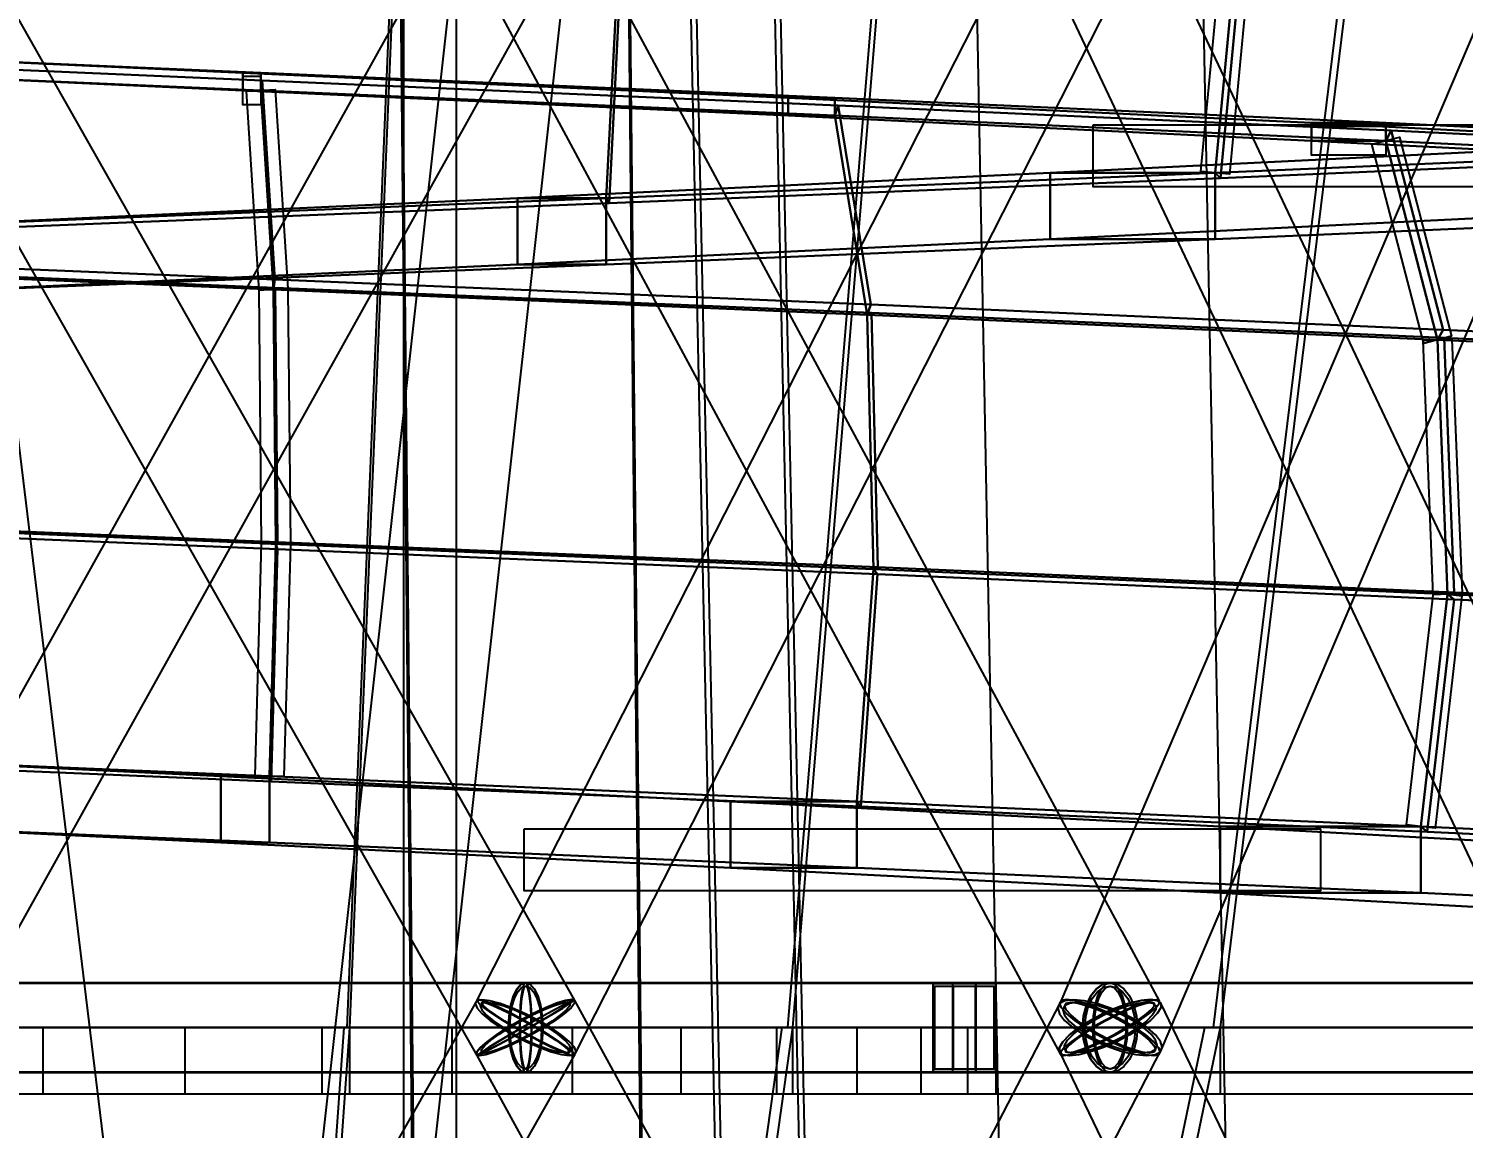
# Model space of a CAD drawing. Header units: millimetres. Extents: x -123812 to 252100, y -3000 to 639000.
# Drawn here: x 587 to 7068, y 444545 to 449515 of the extents above; entities that cross this region are included whole.
import ezdxf

# ---------------------------------------------------------------- set-up
doc = ezdxf.new("R2010")
doc.units = ezdxf.units.MM
for name, color, linetype, lineweight in [('D-STR-CORE', 7, 'Continuous', 25), ('D-STR-DECK', 7, 'Continuous', 25), ('D-STR-DIM', 7, 'Continuous', 13), ('D-STR-STRC', 7, 'Continuous', 25)]:
    doc.layers.add(name, color=color, linetype=linetype, lineweight=lineweight)
doc.styles.add('OpenSansCondensed-Light', font='OpenSansCondensed-Light.ttf')
doc.styles.add('TOWER_UNICODE', font='Arial Unicode.ttf')
doc.dimstyles.new('EZDXF', dxfattribs={"dimtxt": 0.25, "dimasz": 0.175, "dimexe": 0.375, "dimexo": 0.125, "dimgap": 0.1, "dimtad": 1, "dimlfac": 100, "dimzin": 12, "dimdsep": 46, "dimtxsty": 'OpenSansCondensed-Light', "dimblk": 'ARCHTICK', "dimcen": 2.5, "dimazin": 3, "dimtfac": 0.5, "dimtmove": 2, "dimatfit": 3})

# ---------------------------------------------------------------- blocks, each defined once
blk = doc.blocks.new('_ARCHTICK')
at = {"color": 0, "linetype": 'BYBLOCK', "const_width": 0.15}
blk.add_lwpolyline([(-0.5, -0.5), (0.5, 0.5)], dxfattribs=at)

msp = doc.modelspace()

# ---------------------------------------------------------------- linework, layer by layer
at = {"layer": 'D-STR-CORE'}
msp.add_lwpolyline([(2280, 375000), (2520, 375000), (2520, 452500), (2280, 452500)], close=True, dxfattribs=at)
msp.add_lwpolyline([(2280, 375000), (2520, 375000), (2520, 452500), (2280, 452500)], close=True, dxfattribs=at)
at = {"layer": 'D-STR-DECK'}
for points in [[(0, 445000), (0, 455000), (2453.9, 455000), (2036.2, 445000)], [(0, 445000), (0, 455000), (2453.9, 455000), (2036.2, 445000)], [(2025.8, 445000), (2443.5, 455000), (4865.8, 455000), (4037.6, 445000)], [(2025.8, 445000), (2443.5, 455000), (4865.8, 455000), (4037.6, 445000)], [(4016.9, 445000), (4845.1, 455000), (7194.4, 455000), (5969.9, 445000)], [(4016.9, 445000), (4845.1, 455000), (7194.4, 455000), (5969.9, 445000)], [(5939.2, 445000), (7163.8, 455000), (9400, 455000), (7800, 445000)], [(5939.2, 445000), (7163.8, 455000), (9400, 455000), (7800, 445000)], [(5947.6, 448863.6), (6047.1, 449913.6), (8722.4, 450027.3), (8579.2, 448977.3)], [(6070.9, 449890.3), (5971.4, 448840.3), (8613.4, 448954), (8756.6, 450004)], [(3196.4, 448750), (3250, 449800), (6047.1, 449913.6), (5947.6, 448863.6)], [(3262.8, 449776.7), (3209.2, 448726.7), (5971.4, 448840.3), (6070.9, 449890.3)], [(5882.9, 448869.8), (5982.4, 449919.8), (6111.8, 449907.5), (6012.3, 448857.5)], [(5947.6, 448863.6), (6047.1, 449913.6), (6070.9, 449890.3), (5971.4, 448840.3)], [(5947.6, 448863.6), (6047.1, 449913.6), (6070.9, 449890.3), (5971.4, 448840.3)], [(386, 448636.4), (392.4, 449686.4), (3250, 449800), (3196.4, 448750)], [(394, 449663), (387.5, 448613), (3209.2, 448726.7), (3262.8, 449776.7)], [(3196.4, 448750), (3250, 449800), (3262.8, 449776.7), (3209.2, 448726.7)], [(3196.4, 448750), (3250, 449800), (3262.8, 449776.7), (3209.2, 448726.7)], [(1555.1, 449316.4), (1636.6, 449316.4), (-1001.6, 449430), (-951.9, 449430)], [(1636.6, 449316.4), (1636.6, 449236.4), (-1001.6, 449350), (-1001.6, 449430)], [(1555.1, 449236.4), (1555.1, 449316.4), (-951.9, 449430), (-951.9, 449350)], [(1642.6, 449281.7), (1699.5, 448381.7), (-1040, 448495.4), (-1005.3, 449395.4)], [(1636.6, 449236.4), (1642.6, 449281.7), (-1005.3, 449395.4), (-1001.6, 449350)], [(1693.5, 448336.4), (1636.6, 449236.4), (-1001.6, 449350), (-1036.3, 448450)], [(1636.6, 449236.4), (1555.1, 449236.4), (-951.9, 449350), (-1001.6, 449350)], [(1636.6, 449236.4), (1555.1, 449236.4), (1555.1, 449316.4), (1636.6, 449316.4)], [(4017.5, 449122.7), (4017.5, 449202.7), (1555.1, 449316.4), (1555.1, 449236.4)], [(4017.5, 449202.7), (4228.4, 449202.7), (1636.6, 449316.4), (1555.1, 449316.4)], [(1636.6, 449236.4), (1555.1, 449236.4), (1555.1, 449316.4), (1636.6, 449316.4)], [(1636.6, 449171.4), (1555.1, 449171.4), (1555.1, 449301.4), (1636.6, 449301.4)], [(4228.4, 449202.7), (4228.4, 449122.7), (1636.6, 449236.4), (1636.6, 449316.4)], [(4228.4, 449122.7), (4017.5, 449122.7), (1555.1, 449236.4), (1636.6, 449236.4)], [(1628.6, 448332.3), (1571.7, 449232.3), (1701.5, 449240.5), (1758.3, 448340.5)], [(1693.5, 448336.4), (1636.6, 449236.4), (1642.6, 449281.7), (1699.5, 448381.7)], [(4228.4, 449122.7), (4244, 449168.1), (1642.6, 449281.7), (1636.6, 449236.4)], [(1693.5, 448336.4), (1636.6, 449236.4), (1642.6, 449281.7), (1699.5, 448381.7)], [(4375.6, 448222.7), (4228.4, 449122.7), (1636.6, 449236.4), (1693.5, 448336.4)], [(4244, 449168.1), (4391.2, 448268.1), (1699.5, 448381.7), (1642.6, 449281.7)], [(4228.4, 449122.7), (4017.5, 449122.7), (4017.5, 449202.7), (4228.4, 449202.7)], [(6381.8, 449009.1), (6381.8, 449089.1), (4017.5, 449202.7), (4017.5, 449122.7)], [(6381.8, 449089.1), (6717.4, 449089.1), (4228.4, 449202.7), (4017.5, 449202.7)], [(4228.4, 449122.7), (4017.5, 449122.7), (4017.5, 449202.7), (4228.4, 449202.7)], [(6717.4, 449089.1), (6717.4, 449009.1), (4228.4, 449122.7), (4228.4, 449202.7)], [(4375.6, 448222.7), (4228.4, 449122.7), (4244, 449168.1), (4391.2, 448268.1)], [(6717.4, 449009.1), (6742.3, 449054.5), (4244, 449168.1), (4228.4, 449122.7)], [(4375.6, 448222.7), (4228.4, 449122.7), (4244, 449168.1), (4391.2, 448268.1)], [(6742.3, 449054.5), (6976.7, 448154.5), (4391.2, 448268.1), (4244, 449168.1)], [(6717.4, 449009.1), (6381.8, 449009.1), (4017.5, 449122.7), (4228.4, 449122.7)], [(6951.8, 448109.1), (6717.4, 449009.1), (4228.4, 449122.7), (4375.6, 448222.7)], [(5395.6, 449080.9), (10343.8, 449080.9), (10343.8, 448800.9), (5395.6, 448800.9)], [(6717.4, 449009.1), (6381.8, 449009.1), (6381.8, 449089.1), (6717.4, 449089.1)], [(8596.8, 448895.5), (8596.8, 448975.5), (6381.8, 449089.1), (6381.8, 449009.1)], [(8596.8, 448975.5), (9049.9, 448975.5), (6717.4, 449089.1), (6381.8, 449089.1)], [(6717.4, 449009.1), (6381.8, 449009.1), (6381.8, 449089.1), (6717.4, 449089.1)], [(6717.4, 448944.1), (6381.8, 448944.1), (6381.8, 449074.1), (6717.4, 449074.1)], [(9049.9, 448975.5), (9049.9, 448895.5), (6717.4, 449009.1), (6717.4, 449089.1)], [(6951.8, 448109.1), (6717.4, 449009.1), (6742.3, 449054.5), (6976.7, 448154.5)], [(9049.9, 448895.5), (9083.5, 448940.8), (6742.3, 449054.5), (6717.4, 449009.1)], [(6951.8, 448109.1), (6717.4, 449009.1), (6742.3, 449054.5), (6976.7, 448154.5)], [(9083.5, 448940.8), (9399.9, 448040.8), (6976.7, 448154.5), (6742.3, 449054.5)], [(5947.6, 448863.6), (5201.7, 448863.6), (7505.3, 448977.3), (8579.2, 448977.3)], [(5201.7, 448863.6), (5201.7, 448563.6), (7505.3, 448677.3), (7505.3, 448977.3)], [(5947.6, 448563.6), (5947.6, 448863.6), (8579.2, 448977.3), (8579.2, 448677.3)], [(5971.4, 448840.3), (5947.6, 448863.6), (8579.2, 448977.3), (8613.4, 448954)], [(9049.9, 448895.5), (8596.8, 448895.5), (6381.8, 449009.1), (6717.4, 449009.1)], [(6888.9, 448092.7), (6654.5, 448992.7), (6780.3, 449025.5), (7014.7, 448125.5)], [(9366.3, 447995.5), (9049.9, 448895.5), (6717.4, 449009.1), (6951.8, 448109.1)], [(3196.4, 448750), (2794.8, 448750), (5201.7, 448863.6), (5947.6, 448863.6)], [(2794.8, 448750), (2794.8, 448450), (5201.7, 448563.6), (5201.7, 448863.6)], [(3196.4, 448450), (3196.4, 448750), (5947.6, 448863.6), (5947.6, 448563.6)], [(3209.2, 448726.7), (3196.4, 448750), (5947.6, 448863.6), (5971.4, 448840.3)], [(5201.7, 448563.6), (5947.6, 448563.6), (5947.6, 448863.6), (5201.7, 448863.6)], [(5201.7, 448563.6), (5947.6, 448563.6), (5947.6, 448863.6), (5201.7, 448863.6)], [(386, 448636.4), (337.4, 448636.4), (2794.8, 448750), (3196.4, 448750)], [(337.4, 448636.4), (337.4, 448336.4), (2794.8, 448450), (2794.8, 448750)], [(386, 448336.4), (386, 448636.4), (3196.4, 448750), (3196.4, 448450)], [(387.5, 448613), (386, 448636.4), (3196.4, 448750), (3209.2, 448726.7)], [(2794.8, 448450), (3196.4, 448450), (3196.4, 448750), (2794.8, 448750)], [(2794.8, 448450), (3196.4, 448450), (3196.4, 448750), (2794.8, 448750)], [(5201.7, 448563.6), (5947.6, 448563.6), (8579.2, 448677.3), (7505.3, 448677.3)], [(2794.8, 448450), (3196.4, 448450), (5947.6, 448563.6), (5201.7, 448563.6)], [(1700.8, 448344.7), (1711.8, 447194.7), (-1047.5, 447308.3), (-1040.8, 448458.3)], [(1704.5, 447186.4), (1693.5, 448336.4), (-1036.3, 448450), (-1043.1, 447300)], [(1693.5, 448336.4), (1700.8, 448344.7), (-1040.8, 448458.3), (-1036.3, 448450)], [(1699.5, 448381.7), (1693.5, 448336.4), (-1036.3, 448450), (-1040, 448495.4)], [(337.4, 448336.4), (386, 448336.4), (3196.4, 448450), (2794.8, 448450)], [(1639.5, 447185.7), (1628.5, 448335.7), (1758.5, 448337), (1769.5, 447187)], [(4391.2, 448268.1), (4375.6, 448222.7), (1693.5, 448336.4), (1699.5, 448381.7)], [(1704.5, 447186.4), (1693.5, 448336.4), (1700.8, 448344.7), (1711.8, 447194.7)], [(4375.6, 448222.7), (4394.5, 448231), (1700.8, 448344.7), (1693.5, 448336.4)], [(1704.5, 447186.4), (1693.5, 448336.4), (1700.8, 448344.7), (1711.8, 447194.7)], [(4404.1, 447072.7), (4375.6, 448222.7), (1693.5, 448336.4), (1704.5, 447186.4)], [(4394.5, 448231), (4423, 447081), (1711.8, 447194.7), (1700.8, 448344.7)], [(6976.7, 448154.5), (6951.8, 448109.1), (4375.6, 448222.7), (4391.2, 448268.1)], [(4404.1, 447072.7), (4375.6, 448222.7), (4394.5, 448231), (4423, 447081)], [(6951.8, 448109.1), (6981.9, 448117.4), (4394.5, 448231), (4375.6, 448222.7)], [(4404.1, 447072.7), (4375.6, 448222.7), (4394.5, 448231), (4423, 447081)], [(6997.2, 446959.1), (6951.8, 448109.1), (4375.6, 448222.7), (4404.1, 447072.7)], [(6981.9, 448117.4), (7027.2, 446967.4), (4423, 447081), (4394.5, 448231)], [(9399.9, 448040.8), (9366.3, 447995.5), (6951.8, 448109.1), (6976.7, 448154.5)], [(6932.2, 446956.5), (6886.9, 448106.5), (7016.8, 448111.7), (7062.1, 446961.7)], [(6997.2, 446959.1), (6951.8, 448109.1), (6981.9, 448117.4), (7027.2, 446967.4)], [(9366.3, 447995.5), (9406.9, 448003.8), (6981.9, 448117.4), (6951.8, 448109.1)], [(6997.2, 446959.1), (6951.8, 448109.1), (6981.9, 448117.4), (7027.2, 446967.4)], [(9427.5, 446845.5), (9366.3, 447995.5), (6951.8, 448109.1), (6997.2, 446959.1)], [(9406.9, 448003.8), (9468.1, 446853.8), (7027.2, 446967.4), (6981.9, 448117.4)], [(1711.8, 447194.7), (1704.5, 447186.4), (-1043.1, 447300), (-1047.5, 447308.3)], [(1704.5, 447186.4), (1711.5, 447163), (-1047.3, 447276.7), (-1043.1, 447300)], [(1675.1, 446136.4), (1704.5, 447186.4), (-1043.1, 447300), (-1025.1, 446250)], [(1711.5, 447163), (1682.1, 446113), (-1029.4, 446226.7), (-1047.3, 447276.7)], [(1610.1, 446138.2), (1639.5, 447188.2), (1769.4, 447184.5), (1740.1, 446134.5)], [(1675.1, 446136.4), (1704.5, 447186.4), (1711.5, 447163), (1682.1, 446113)], [(4328.1, 446022.7), (4404.1, 447072.7), (1704.5, 447186.4), (1675.1, 446136.4)], [(1675.1, 446136.4), (1704.5, 447186.4), (1711.5, 447163), (1682.1, 446113)], [(4422.3, 447049.4), (4346.3, 445999.4), (1682.1, 446113), (1711.5, 447163)], [(4423, 447081), (4404.1, 447072.7), (1704.5, 447186.4), (1711.8, 447194.7)], [(4404.1, 447072.7), (4422.3, 447049.4), (1711.5, 447163), (1704.5, 447186.4)], [(4328.1, 446022.7), (4404.1, 447072.7), (4422.3, 447049.4), (4346.3, 445999.4)], [(6876.2, 445909.1), (6997.2, 446959.1), (4404.1, 447072.7), (4328.1, 446022.7)], [(4328.1, 446022.7), (4404.1, 447072.7), (4422.3, 447049.4), (4346.3, 445999.4)], [(7026.1, 446935.8), (6905.1, 445885.8), (4346.3, 445999.4), (4422.3, 447049.4)], [(7027.2, 446967.4), (6997.2, 446959.1), (4404.1, 447072.7), (4423, 447081)], [(6997.2, 446959.1), (7026.1, 446935.8), (4422.3, 447049.4), (4404.1, 447072.7)], [(6811.6, 445916.5), (6932.6, 446966.5), (7061.7, 446951.7), (6940.8, 445901.7)], [(9468.1, 446853.8), (9427.5, 446845.5), (6997.2, 446959.1), (7027.2, 446967.4)], [(6876.2, 445909.1), (6997.2, 446959.1), (7026.1, 446935.8), (6905.1, 445885.8)], [(9264.2, 445795.5), (9427.5, 446845.5), (6997.2, 446959.1), (6876.2, 445909.1)], [(6876.2, 445909.1), (6997.2, 446959.1), (7026.1, 446935.8), (6905.1, 445885.8)], [(9466.6, 446822.1), (9303.3, 445772.1), (6905.1, 445885.8), (7026.1, 446935.8)], [(9427.5, 446845.5), (9466.6, 446822.1), (7026.1, 446935.8), (6997.2, 446959.1)], [(1682.1, 446113), (1675.1, 446136.4), (-1025.1, 446250), (-1029.4, 446226.7)], [(1675.1, 445836.4), (1675.1, 446136.4), (-1025.1, 446250), (-1025.1, 445950)], [(1675.1, 446136.4), (1455, 446136.4), (-890.7, 446250), (-1025.1, 446250)], [(1455, 446136.4), (1455, 445836.4), (-890.7, 445950), (-890.7, 446250)], [(1455, 445836.4), (1675.1, 445836.4), (1675.1, 446136.4), (1455, 446136.4)], [(4328.1, 446022.7), (3758.2, 446022.7), (1455, 446136.4), (1675.1, 446136.4)], [(3758.2, 446022.7), (3758.2, 445722.7), (1455, 445836.4), (1455, 446136.4)], [(1455, 445836.4), (1675.1, 445836.4), (1675.1, 446136.4), (1455, 446136.4)], [(4328.1, 445722.7), (4328.1, 446022.7), (1675.1, 446136.4), (1675.1, 445836.4)], [(4346.3, 445999.4), (4328.1, 446022.7), (1675.1, 446136.4), (1682.1, 446113)], [(3758.2, 445722.7), (4328.1, 445722.7), (4328.1, 446022.7), (3758.2, 446022.7)], [(6876.2, 445909.1), (5969, 445909.1), (3758.2, 446022.7), (4328.1, 446022.7)], [(5969, 445909.1), (5969, 445609.1), (3758.2, 445722.7), (3758.2, 446022.7)], [(3758.2, 445722.7), (4328.1, 445722.7), (4328.1, 446022.7), (3758.2, 446022.7)], [(6876.2, 445609.1), (6876.2, 445909.1), (4328.1, 446022.7), (4328.1, 445722.7)], [(6905.1, 445885.8), (6876.2, 445909.1), (4328.1, 446022.7), (4346.3, 445999.4)], [(1455, 445836.4), (1675.1, 445836.4), (-1025.1, 445950), (-890.7, 445950)], [(2825, 445899.1), (6422.6, 445899.1), (6422.6, 445619.1), (2825, 445619.1)], [(5969, 445609.1), (6876.2, 445609.1), (6876.2, 445909.1), (5969, 445909.1)], [(9264.2, 445795.5), (8039.5, 445795.5), (5969, 445909.1), (6876.2, 445909.1)], [(8039.5, 445795.5), (8039.5, 445495.5), (5969, 445609.1), (5969, 445909.1)], [(5969, 445609.1), (6876.2, 445609.1), (6876.2, 445909.1), (5969, 445909.1)], [(9264.2, 445495.5), (9264.2, 445795.5), (6876.2, 445909.1), (6876.2, 445609.1)], [(9303.3, 445772.1), (9264.2, 445795.5), (6876.2, 445909.1), (6905.1, 445885.8)], [(3758.2, 445722.7), (4328.1, 445722.7), (1675.1, 445836.4), (1455, 445836.4)], [(5969, 445609.1), (6876.2, 445609.1), (4328.1, 445722.7), (3758.2, 445722.7)], [(8039.5, 445495.5), (9264.2, 445495.5), (6876.2, 445609.1), (5969, 445609.1)], [(0, 438000), (0, 445000), (2036.2, 445000), (1540.2, 438000)], [(0, 438000), (0, 445000), (2036.2, 445000), (1540.2, 438000)], [(0, 444700), (0, 445000), (2036.2, 445000), (2036.2, 444700)], [(0, 444700), (0, 445000), (2036.2, 445000), (2036.2, 444700)], [(652.6, 444700), (652.6, 445000), (4037.6, 445000), (4037.6, 444700)], [(652.6, 444700), (652.6, 445000), (4037.6, 445000), (4037.6, 444700)], [(1294.1, 444700), (1294.1, 445000), (5969.9, 445000), (5969.9, 444700)], [(1294.1, 444700), (1294.1, 445000), (5969.9, 445000), (5969.9, 444700)], [(1516.7, 438000), (2012.7, 445000), (4037.6, 445000), (3054.1, 438000)], [(1516.7, 438000), (2012.7, 445000), (4037.6, 445000), (3054.1, 438000)], [(1913.4, 444700), (1913.4, 445000), (7800, 445000), (7800, 444700)], [(1913.4, 444700), (1913.4, 445000), (7800, 445000), (7800, 444700)], [(2500, 444700), (2500, 445000), (9496.7, 445000), (9496.7, 444700)], [(2500, 444700), (2500, 445000), (9496.7, 445000), (9496.7, 444700)], [(3007.5, 438000), (3991, 445000), (5969.9, 445000), (4515.7, 438000)], [(3007.5, 438000), (3991, 445000), (5969.9, 445000), (4515.7, 438000)], [(3043.8, 444700), (3043.8, 445000), (11030.9, 445000), (11030.9, 444700)], [(3043.8, 444700), (3043.8, 445000), (11030.9, 445000), (11030.9, 444700)], [(3535.5, 444700), (3535.5, 445000), (12376.3, 445000), (12376.3, 444700)], [(3535.5, 444700), (3535.5, 445000), (12376.3, 445000), (12376.3, 444700)], [(3966.8, 444700), (3966.8, 445000), (13510, 445000), (13510, 444700)], [(3966.8, 444700), (3966.8, 445000), (13510, 445000), (13510, 444700)], [(4330.1, 444700), (4330.1, 445000), (14412.5, 445000), (14412.5, 444700)], [(4330.1, 444700), (4330.1, 445000), (14412.5, 445000), (14412.5, 444700)], [(4446.8, 438000), (5901, 445000), (7800, 445000), (5900, 438000)], [(4446.8, 438000), (5901, 445000), (7800, 445000), (5900, 438000)], [(4619.4, 444700), (4619.4, 445000), (15068.4, 445000), (15068.4, 444700)], [(4619.4, 444700), (4619.4, 445000), (15068.4, 445000), (15068.4, 444700)], [(4829.6, 444700), (4829.6, 445000), (15466.5, 445000), (15466.5, 444700)], [(4829.6, 444700), (4829.6, 445000), (15466.5, 445000), (15466.5, 444700)], [(4957.2, 444700), (4957.2, 445000), (15600, 445000), (15600, 444700)], [(4957.2, 444700), (4957.2, 445000), (15600, 445000), (15600, 444700)]]:
    msp.add_lwpolyline(points, close=True, dxfattribs=at)
at = {"layer": 'D-STR-STRC'}
for points in [[(222.1, 444878.9), (3004.5, 449878.9), (2994.9, 449891.4), (2970.9, 449911.3), (2934, 449937.3), (2886.8, 449967.5), (2832.5, 450000), (2774.7, 450032.5), (2717.5, 450062.7), (2664.7, 450088.7), (2619.9, 450108.6), (2586.1, 450121.1), (2565.8, 450125.4), (2560.2, 450121.1), (-222.1, 445121.1)], [(-220.5, 449874.6), (2612.2, 444874.6), (2623.8, 444878.9), (2649.7, 444891.4), (2688, 444911.3), (2736.2, 444937.3), (2791, 444967.5), (2848.6, 445000), (2905.1, 445032.5), (2956.7, 445062.7), (2999.8, 445088.7), (3031.5, 445108.6), (3049.7, 445121.1), (3053.1, 445125.4), (220.5, 450125.4)], [(2559.1, 449878.9), (5249, 444878.9), (5262.9, 444874.6), (5291, 444878.9), (5331.4, 444891.4), (5381.5, 444911.3), (5437.7, 444937.3), (5496.3, 444967.5), (5553.3, 445000), (5604.7, 445032.5), (5647.1, 445062.7), (5677.6, 445088.7), (5694, 445108.6), (5695.4, 445121.1), (3005.5, 450121.1)], [(5147.2, 450108.6), (2604.8, 445108.6), (2612.9, 445088.7), (2635.9, 445062.7), (2672.4, 445032.5), (2719.7, 445000), (2774.8, 444967.5), (2833.8, 444937.3), (2892.7, 444911.3), (2947.5, 444891.4), (2994.5, 444878.9), (3030.5, 444874.6), (3053, 444878.9), (3060.4, 444891.4), (5602.8, 449891.4)], [(7968.5, 445108.6), (5604.6, 450108.6), (5589.1, 450121.1), (5559, 450125.4), (5516.3, 450121.1), (5464, 450108.6), (5405.7, 450088.7), (5345.2, 450062.7), (5286.8, 450032.5), (5234.4, 450000), (5191.6, 449967.5), (5161.3, 449937.3), (5145.5, 449911.3), (5145.4, 449891.4), (7509.3, 444891.4)], [(7373.9, 450108.6), (5244.7, 445108.6), (5236.3, 445088.7), (5243.9, 445062.7), (5267.1, 445032.5), (5304.3, 445000), (5352.9, 444967.5), (5409.6, 444937.3), (5470.6, 444911.3), (5531.8, 444891.4), (5588.8, 444878.9), (5637.9, 444874.6), (5675.8, 444878.9), (5699.7, 444891.4), (7828.9, 449891.4)], [(252.4, 424971.9), (3034.7, 449971.9), (3026.1, 449972.9), (3000.9, 449975.8), (2960.8, 449980.3), (2908.5, 449986.2), (2847.6, 449992.9), (2782.3, 450000.2), (2717, 450007.5), (2656.1, 450014.2), (2603.8, 450020), (2563.7, 450024.4), (2538.5, 450027.2), (2529.9, 450028.1), (-252.4, 425028.1)], [(3286.1, 425030.6), (252.2, 450030.6), (243.6, 450031), (218.4, 450029.4), (178.3, 450025.7), (126.1, 450020.3), (65.3, 450013.5), (0, 450005.8), (-65.3, 449997.7), (-126.1, 449989.7), (-178.3, 449982.5), (-218.4, 449976.4), (-243.6, 449972), (-252.2, 449969.4), (2781.8, 424969.4)], [(4507.7, 425004.2), (3975.3, 450004.2), (3968.4, 450013.7), (3948.1, 450022.3), (3915.8, 450029.3), (3873.8, 450034.4), (3824.8, 450037.1), (3772.2, 450037.3), (3719.6, 450034.9), (3670.6, 450030.2), (3628.5, 450023.4), (3596.2, 450015), (3575.9, 450005.6), (3569, 449995.8), (4101.4, 424995.8)], [(0, 444796.8), (2832.6, 444796.8), (2839.5, 444803.7), (2845.9, 444824), (2851.4, 444856.3), (2855.6, 444898.4), (2858.2, 444947.4), (2859.2, 445000), (2858.2, 445052.6), (2855.6, 445101.6), (2851.4, 445143.7), (2845.9, 445176), (2839.5, 445196.3), (2832.6, 445203.2), (0, 445203.2)], [(0, 444796.8), (2832.6, 444796.8), (2839.5, 444803.7), (2845.9, 444824), (2851.4, 444856.3), (2855.6, 444898.4), (2858.2, 444947.4), (2859.2, 445000), (2858.2, 445052.6), (2855.6, 445101.6), (2851.4, 445143.7), (2845.9, 445176), (2839.5, 445196.3), (2832.6, 445203.2), (0, 445203.2)], [(7738.9, 445203.2), (5472.2, 445203.2), (5440.2, 445196.3), (5410.4, 445176), (5384.8, 445143.7), (5365.1, 445101.6), (5352.7, 445052.6), (5348.5, 445000), (5352.7, 444947.4), (5365.1, 444898.4), (5384.8, 444856.3), (5410.4, 444824), (5440.2, 444803.7), (5472.2, 444796.8), (7738.9, 444796.8)], [(7738.9, 445203.2), (5472.2, 445203.2), (5440.2, 445196.3), (5410.4, 445176), (5384.8, 445143.7), (5365.1, 445101.6), (5352.7, 445052.6), (5348.5, 445000), (5352.7, 444947.4), (5365.1, 444898.4), (5384.8, 444856.3), (5410.4, 444824), (5440.2, 444803.7), (5472.2, 444796.8), (7738.9, 444796.8)], [(221.2, 439877.3), (3053.8, 444877.3), (3044.3, 444890), (3020.4, 444910.1), (2983.7, 444936.5), (2936.6, 444967.1), (2882.5, 445000), (2825, 445032.9), (2768, 445063.5), (2715.4, 445089.9), (2670.8, 445110), (2637.2, 445122.7), (2617, 445127.1), (2611.4, 445122.7), (-221.2, 440122.7)], [(5791.7, 440122.7), (3054.9, 445122.7), (3041, 445127.1), (3012.8, 445122.7), (2972.4, 445110), (2922.5, 445089.9), (2866.4, 445063.5), (2808, 445032.9), (2751.3, 445000), (2700.2, 444967.1), (2658, 444936.5), (2627.8, 444910.1), (2611.5, 444890), (2610.3, 444877.3), (5347.1, 439877.3)], [(3110, 439890), (5699.3, 444890), (5691.3, 444910.1), (5668.3, 444936.5), (5632, 444967.1), (5584.9, 445000), (5530, 445032.9), (5471.2, 445063.5), (5412.5, 445089.9), (5357.8, 445110), (5311, 445122.7), (5275.1, 445127.1), (5252.7, 445122.7), (5245.2, 445110), (2655.9, 440110)], [(8105.3, 440110), (5701.1, 445110), (5685.5, 445122.7), (5655.2, 445127.1), (5612.6, 445122.7), (5560.3, 445110), (5502.1, 445089.9), (5441.8, 445063.5), (5383.6, 445032.9), (5331.4, 445000), (5288.8, 444967.1), (5258.7, 444936.5), (5243.2, 444910.1), (5243.3, 444890), (7647.5, 439890)]]:
    msp.add_lwpolyline(points, dxfattribs=at)
for points in [[(2263.5, 450000), (2312.6, 445000), (3352.6, 445000), (3301.2, 450000)], [(2269.9, 450000), (2319.7, 445000), (3345.5, 445000), (3294.7, 450000)], [(3594.4, 450000), (4126.8, 425000), (4482.4, 425000), (3950, 450000)], [(3594.4, 450000), (4126.8, 425000), (4482.4, 425000), (3950, 450000)], [(4862.6, 450000), (4959.3, 445000), (5985.1, 445000), (5887.4, 450000)], [(4862.6, 450000), (4959.3, 445000), (5985.1, 445000), (5887.4, 450000)], [(-51.8, 444800), (4865.8, 444800), (4865.8, 445200), (-51.8, 445200)], [(-51.8, 444800), (4865.8, 444800), (4865.8, 445200), (-51.8, 445200)], [(2754.9, 445000), (2757.5, 444947.4), (2765.3, 444898.4), (2777.6, 444856.3), (2793.8, 444824), (2812.5, 444803.7), (2832.6, 444796.8), (5472.2, 444796.8), (5492.3, 444803.7), (5511.1, 444824), (5527.2, 444856.3), (5539.6, 444898.4), (5547.3, 444947.4), (5550, 445000), (5547.3, 445052.6), (5539.6, 445101.6), (5527.2, 445143.7), (5511.1, 445176), (5492.3, 445196.3), (5472.2, 445203.2), (2832.6, 445203.2), (2812.5, 445196.3), (2793.8, 445176), (2777.6, 445143.7), (2765.3, 445101.6), (2757.5, 445052.6)], [(2910.4, 445000), (2907.7, 444947.4), (2900, 444898.4), (2887.6, 444856.3), (2871.5, 444824), (2852.8, 444803.7), (2832.6, 444796.8), (2812.5, 444803.7), (2793.8, 444824), (2777.6, 444856.3), (2765.3, 444898.4), (2757.5, 444947.4), (2754.9, 445000), (2757.5, 445052.6), (2765.3, 445101.6), (2777.6, 445143.7), (2793.8, 445176), (2812.5, 445196.3), (2832.6, 445203.2), (2852.8, 445196.3), (2871.5, 445176), (2887.6, 445143.7), (2900, 445101.6), (2907.7, 445052.6)], [(2754.9, 445000), (2757.5, 444947.4), (2765.3, 444898.4), (2777.6, 444856.3), (2793.8, 444824), (2812.5, 444803.7), (2832.6, 444796.8), (5472.2, 444796.8), (5492.3, 444803.7), (5511.1, 444824), (5527.2, 444856.3), (5539.6, 444898.4), (5547.3, 444947.4), (5550, 445000), (5547.3, 445052.6), (5539.6, 445101.6), (5527.2, 445143.7), (5511.1, 445176), (5492.3, 445196.3), (5472.2, 445203.2), (2832.6, 445203.2), (2812.5, 445196.3), (2793.8, 445176), (2777.6, 445143.7), (2765.3, 445101.6), (2757.5, 445052.6)], [(2910.4, 445000), (2907.7, 444947.4), (2900, 444898.4), (2887.6, 444856.3), (2871.5, 444824), (2852.8, 444803.7), (2832.6, 444796.8), (2812.5, 444803.7), (2793.8, 444824), (2777.6, 444856.3), (2765.3, 444898.4), (2757.5, 444947.4), (2754.9, 445000), (2757.5, 445052.6), (2765.3, 445101.6), (2777.6, 445143.7), (2793.8, 445176), (2812.5, 445196.3), (2832.6, 445203.2), (2852.8, 445196.3), (2871.5, 445176), (2887.6, 445143.7), (2900, 445101.6), (2907.7, 445052.6)], [(2904.3, 445000), (2901.8, 444951.5), (2894.7, 444906.4), (2883.3, 444867.6), (2868.4, 444837.9), (2851.2, 444819.2), (2832.6, 444812.8), (2814.1, 444819.2), (2796.8, 444837.9), (2782, 444867.6), (2770.6, 444906.4), (2763.4, 444951.5), (2761, 445000), (2763.4, 445048.5), (2770.6, 445093.6), (2782, 445132.4), (2796.8, 445162.1), (2814.1, 445180.8), (2832.6, 445187.2), (2851.2, 445180.8), (2868.4, 445162.1), (2883.3, 445132.4), (2894.7, 445093.6), (2901.8, 445048.5)], [(2904.3, 445000), (2901.8, 444951.5), (2894.7, 444906.4), (2883.3, 444867.6), (2868.4, 444837.9), (2851.2, 444819.2), (2832.6, 444812.8), (2814.1, 444819.2), (2796.8, 444837.9), (2782, 444867.6), (2770.6, 444906.4), (2763.4, 444951.5), (2761, 445000), (2763.4, 445048.5), (2770.6, 445093.6), (2782, 445132.4), (2796.8, 445162.1), (2814.1, 445180.8), (2832.6, 445187.2), (2851.2, 445180.8), (2868.4, 445162.1), (2883.3, 445132.4), (2894.7, 445093.6), (2901.8, 445048.5)], [(2859.2, 445000), (2858.2, 444947.4), (2855.6, 444898.4), (2851.4, 444856.3), (2845.9, 444824), (2839.5, 444803.7), (2832.6, 444796.8), (2825.8, 444803.7), (2819.4, 444824), (2813.9, 444856.3), (2809.7, 444898.4), (2807, 444947.4), (2806.1, 445000), (2807, 445052.6), (2809.7, 445101.6), (2813.9, 445143.7), (2819.4, 445176), (2825.8, 445196.3), (2832.6, 445203.2), (2839.5, 445196.3), (2845.9, 445176), (2851.4, 445143.7), (2855.6, 445101.6), (2858.2, 445052.6)], [(2859.2, 445000), (2858.2, 444947.4), (2855.6, 444898.4), (2851.4, 444856.3), (2845.9, 444824), (2839.5, 444803.7), (2832.6, 444796.8), (2825.8, 444803.7), (2819.4, 444824), (2813.9, 444856.3), (2809.7, 444898.4), (2807, 444947.4), (2806.1, 445000), (2807, 445052.6), (2809.7, 445101.6), (2813.9, 445143.7), (2819.4, 445176), (2825.8, 445196.3), (2832.6, 445203.2), (2839.5, 445196.3), (2845.9, 445176), (2851.4, 445143.7), (2855.6, 445101.6), (2858.2, 445052.6)], [(2857.1, 445000), (2856.2, 444951.5), (2853.8, 444906.4), (2849.9, 444867.6), (2844.8, 444837.9), (2839, 444819.2), (2832.6, 444812.8), (2826.3, 444819.2), (2820.4, 444837.9), (2815.4, 444867.6), (2811.5, 444906.4), (2809, 444951.5), (2808.2, 445000), (2809, 445048.5), (2811.5, 445093.6), (2815.4, 445132.4), (2820.4, 445162.1), (2826.3, 445180.8), (2832.6, 445187.2), (2839, 445180.8), (2844.8, 445162.1), (2849.9, 445132.4), (2853.8, 445093.6), (2856.2, 445048.5)], [(2857.1, 445000), (2856.2, 444951.5), (2853.8, 444906.4), (2849.9, 444867.6), (2844.8, 444837.9), (2839, 444819.2), (2832.6, 444812.8), (2826.3, 444819.2), (2820.4, 444837.9), (2815.4, 444867.6), (2811.5, 444906.4), (2809, 444951.5), (2808.2, 445000), (2809, 445048.5), (2811.5, 445093.6), (2815.4, 445132.4), (2820.4, 445162.1), (2826.3, 445180.8), (2832.6, 445187.2), (2839, 445180.8), (2844.8, 445162.1), (2849.9, 445132.4), (2853.8, 445093.6), (2856.2, 445048.5)], [(4672.6, 444800), (8479.6, 444800), (8479.6, 445200), (4672.6, 445200)], [(4672.6, 445200), (4955.5, 445200), (4955.5, 444800), (4672.6, 444800)], [(4672.6, 444800), (8479.6, 444800), (8479.6, 445200), (4672.6, 445200)], [(4672.6, 445200), (4955.5, 445200), (4955.5, 444800), (4672.6, 444800)], [(4681.1, 445188), (4947, 445188), (4947, 444812), (4681.1, 444812)], [(4681.1, 445188), (4947, 445188), (4947, 444812), (4681.1, 444812)], [(4762.3, 445200), (4865.8, 445200), (4865.8, 444800), (4762.3, 444800)], [(4762.3, 445200), (4865.8, 445200), (4865.8, 444800), (4762.3, 444800)], [(4765.4, 445188), (4862.7, 445188), (4862.7, 444812), (4765.4, 444812)], [(4765.4, 445188), (4862.7, 445188), (4862.7, 444812), (4765.4, 444812)], [(5595.9, 445000), (5591.7, 444947.4), (5579.3, 444898.4), (5559.7, 444856.3), (5534.1, 444824), (5504.2, 444803.7), (5472.2, 444796.8), (5440.2, 444803.7), (5410.4, 444824), (5384.8, 444856.3), (5365.1, 444898.4), (5352.7, 444947.4), (5348.5, 445000), (5352.7, 445052.6), (5365.1, 445101.6), (5384.8, 445143.7), (5410.4, 445176), (5440.2, 445196.3), (5472.2, 445203.2), (5504.2, 445196.3), (5534.1, 445176), (5559.7, 445143.7), (5579.3, 445101.6), (5591.7, 445052.6)], [(5595.9, 445000), (5591.7, 444947.4), (5579.3, 444898.4), (5559.7, 444856.3), (5534.1, 444824), (5504.2, 444803.7), (5472.2, 444796.8), (5440.2, 444803.7), (5410.4, 444824), (5384.8, 444856.3), (5365.1, 444898.4), (5352.7, 444947.4), (5348.5, 445000), (5352.7, 445052.6), (5365.1, 445101.6), (5384.8, 445143.7), (5410.4, 445176), (5440.2, 445196.3), (5472.2, 445203.2), (5504.2, 445196.3), (5534.1, 445176), (5559.7, 445143.7), (5579.3, 445101.6), (5591.7, 445052.6)], [(5586.2, 445000), (5582.3, 444951.5), (5570.9, 444906.4), (5552.8, 444867.6), (5529.2, 444837.9), (5501.7, 444819.2), (5472.2, 444812.8), (5442.7, 444819.2), (5415.2, 444837.9), (5391.6, 444867.6), (5373.5, 444906.4), (5362.1, 444951.5), (5358.3, 445000), (5362.1, 445048.5), (5373.5, 445093.6), (5391.6, 445132.4), (5415.2, 445162.1), (5442.7, 445180.8), (5472.2, 445187.2), (5501.7, 445180.8), (5529.2, 445162.1), (5552.8, 445132.4), (5570.9, 445093.6), (5582.3, 445048.5)], [(5586.2, 445000), (5582.3, 444951.5), (5570.9, 444906.4), (5552.8, 444867.6), (5529.2, 444837.9), (5501.7, 444819.2), (5472.2, 444812.8), (5442.7, 444819.2), (5415.2, 444837.9), (5391.6, 444867.6), (5373.5, 444906.4), (5362.1, 444951.5), (5358.3, 445000), (5362.1, 445048.5), (5373.5, 445093.6), (5391.6, 445132.4), (5415.2, 445162.1), (5442.7, 445180.8), (5472.2, 445187.2), (5501.7, 445180.8), (5529.2, 445162.1), (5552.8, 445132.4), (5570.9, 445093.6), (5582.3, 445048.5)], [(5550, 445000), (5547.3, 444947.4), (5539.6, 444898.4), (5527.2, 444856.3), (5511.1, 444824), (5492.3, 444803.7), (5472.2, 444796.8), (5452.1, 444803.7), (5433.3, 444824), (5417.2, 444856.3), (5404.9, 444898.4), (5397.1, 444947.4), (5394.5, 445000), (5397.1, 445052.6), (5404.9, 445101.6), (5417.2, 445143.7), (5433.3, 445176), (5452.1, 445196.3), (5472.2, 445203.2), (5492.3, 445196.3), (5511.1, 445176), (5527.2, 445143.7), (5539.6, 445101.6), (5547.3, 445052.6)], [(5550, 445000), (5547.3, 444947.4), (5539.6, 444898.4), (5527.2, 444856.3), (5511.1, 444824), (5492.3, 444803.7), (5472.2, 444796.8), (5452.1, 444803.7), (5433.3, 444824), (5417.2, 444856.3), (5404.9, 444898.4), (5397.1, 444947.4), (5394.5, 445000), (5397.1, 445052.6), (5404.9, 445101.6), (5417.2, 445143.7), (5433.3, 445176), (5452.1, 445196.3), (5472.2, 445203.2), (5492.3, 445196.3), (5511.1, 445176), (5527.2, 445143.7), (5539.6, 445101.6), (5547.3, 445052.6)], [(5543.9, 445000), (5541.4, 444951.5), (5534.3, 444906.4), (5522.9, 444867.6), (5508, 444837.9), (5490.8, 444819.2), (5472.2, 444812.8), (5453.7, 444819.2), (5436.4, 444837.9), (5421.6, 444867.6), (5410.2, 444906.4), (5403, 444951.5), (5400.6, 445000), (5403, 445048.5), (5410.2, 445093.6), (5421.6, 445132.4), (5436.4, 445162.1), (5453.7, 445180.8), (5472.2, 445187.2), (5490.8, 445180.8), (5508, 445162.1), (5522.9, 445132.4), (5534.3, 445093.6), (5541.4, 445048.5)], [(5543.9, 445000), (5541.4, 444951.5), (5534.3, 444906.4), (5522.9, 444867.6), (5508, 444837.9), (5490.8, 444819.2), (5472.2, 444812.8), (5453.7, 444819.2), (5436.4, 444837.9), (5421.6, 444867.6), (5410.2, 444906.4), (5403, 444951.5), (5400.6, 445000), (5403, 445048.5), (5410.2, 445093.6), (5421.6, 445132.4), (5436.4, 445162.1), (5453.7, 445180.8), (5472.2, 445187.2), (5490.8, 445180.8), (5508, 445162.1), (5522.9, 445132.4), (5534.3, 445093.6), (5541.4, 445048.5)], [(2719.7, 445000), (2774.8, 444967.5), (2833.8, 444937.3), (2892.7, 444911.3), (2947.5, 444891.4), (2994.5, 444878.9), (3030.5, 444874.6), (3053, 444878.9), (3060.4, 444891.4), (3052.4, 444911.3), (3029.4, 444937.3), (2992.9, 444967.5), (2945.5, 445000), (2890.5, 445032.5), (2831.5, 445062.7), (2772.6, 445088.7), (2717.7, 445108.6), (2670.7, 445121.1), (2634.8, 445125.4), (2612.3, 445121.1), (2604.8, 445108.6), (2612.9, 445088.7), (2635.9, 445062.7), (2672.4, 445032.5)], [(2914, 445000), (2857.3, 444967.1), (2798.9, 444936.5), (2742.8, 444910.1), (2692.9, 444890), (2652.4, 444877.3), (2624.3, 444872.9), (2610.3, 444877.3), (2611.5, 444890), (2627.8, 444910.1), (2658, 444936.5), (2700.2, 444967.1), (2751.3, 445000), (2808, 445032.9), (2866.4, 445063.5), (2922.5, 445089.9), (2972.4, 445110), (3012.8, 445122.7), (3041, 445127.1), (3054.9, 445122.7), (3053.7, 445110), (3037.5, 445089.9), (3007.2, 445063.5), (2965.1, 445032.9)], [(2882.5, 445000), (2936.6, 444967.1), (2983.7, 444936.5), (3020.4, 444910.1), (3044.3, 444890), (3053.8, 444877.3), (3048.3, 444872.9), (3028, 444877.3), (2994.4, 444890), (2949.8, 444910.1), (2897.3, 444936.5), (2840.3, 444967.1), (2782.7, 445000), (2728.6, 445032.9), (2681.6, 445063.5), (2644.9, 445089.9), (2620.9, 445110), (2611.4, 445122.7), (2617, 445127.1), (2637.2, 445122.7), (2670.8, 445110), (2715.4, 445089.9), (2768, 445063.5), (2825, 445032.9)], [(2816.7, 445000), (2760.1, 444967.5), (2708.6, 444937.3), (2665.5, 444911.3), (2633.7, 444891.4), (2615.6, 444878.9), (2612.2, 444874.6), (2623.8, 444878.9), (2649.7, 444891.4), (2688, 444911.3), (2736.2, 444937.3), (2791, 444967.5), (2848.6, 445000), (2905.1, 445032.5), (2956.7, 445062.7), (2999.8, 445088.7), (3031.5, 445108.6), (3049.7, 445121.1), (3053.1, 445125.4), (3041.4, 445121.1), (3015.6, 445108.6), (2977.2, 445088.7), (2929, 445062.7), (2874.3, 445032.5)], [(2730.8, 445000), (2780.5, 444970.7), (2833.7, 444943.5), (2886.8, 444920.1), (2936.2, 444902.1), (2978.6, 444890.8), (3011, 444887), (3031.3, 444890.8), (3038, 444902.1), (3030.8, 444920.1), (3010, 444943.5), (2977.1, 444970.7), (2934.4, 445000), (2884.8, 445029.3), (2831.6, 445056.5), (2778.5, 445079.9), (2729, 445097.9), (2686.7, 445109.2), (2654.2, 445113), (2634, 445109.2), (2627.2, 445097.9), (2634.5, 445079.9), (2655.3, 445056.5), (2688.1, 445029.3)], [(2906, 445000), (2854.8, 444970.3), (2802.2, 444942.7), (2751.6, 444919), (2706.6, 444900.8), (2670.2, 444889.3), (2644.8, 444885.4), (2632.2, 444889.3), (2633.3, 444900.8), (2648, 444919), (2675.2, 444942.7), (2713.2, 444970.3), (2759.3, 445000), (2810.4, 445029.7), (2863.1, 445057.3), (2913.6, 445081), (2958.6, 445099.2), (2995.1, 445110.7), (3020.5, 445114.6), (3033.1, 445110.7), (3032, 445099.2), (3017.3, 445081), (2990.1, 445057.3), (2952.1, 445029.7)], [(2877.6, 445000), (2926.4, 444970.3), (2968.8, 444942.7), (3001.9, 444919), (3023.5, 444900.8), (3032.1, 444889.3), (3027.1, 444885.4), (3008.8, 444889.3), (2978.5, 444900.8), (2938.3, 444919), (2890.9, 444942.7), (2839.5, 444970.3), (2787.7, 445000), (2738.9, 445029.7), (2696.5, 445057.3), (2663.4, 445081), (2641.8, 445099.2), (2633.2, 445110.7), (2638.2, 445114.6), (2656.5, 445110.7), (2686.7, 445099.2), (2727, 445081), (2774.4, 445057.3), (2825.8, 445029.7)], [(2818.2, 445000), (2767.3, 444970.7), (2720.8, 444943.5), (2681.9, 444920.1), (2653.3, 444902.1), (2636.9, 444890.8), (2633.9, 444887), (2644.4, 444890.8), (2667.7, 444902.1), (2702.3, 444920.1), (2745.7, 444943.5), (2795.1, 444970.7), (2847, 445000), (2898, 445029.3), (2944.5, 445056.5), (2983.4, 445079.9), (3012, 445097.9), (3028.3, 445109.2), (3031.4, 445113), (3020.9, 445109.2), (2997.6, 445097.9), (2963, 445079.9), (2919.5, 445056.5), (2870.2, 445029.3)], [(5304.3, 445000), (5352.9, 444967.5), (5409.6, 444937.3), (5470.6, 444911.3), (5531.8, 444891.4), (5588.8, 444878.9), (5637.9, 444874.6), (5675.8, 444878.9), (5699.7, 444891.4), (5708.2, 444911.3), (5700.5, 444937.3), (5677.3, 444967.5), (5640.2, 445000), (5591.6, 445032.5), (5534.8, 445062.7), (5473.8, 445088.7), (5412.7, 445108.6), (5355.6, 445121.1), (5306.5, 445125.4), (5268.7, 445121.1), (5244.7, 445108.6), (5236.3, 445088.7), (5243.9, 445062.7), (5267.1, 445032.5)], [(5613.1, 445000), (5560.9, 444967.1), (5502.7, 444936.5), (5442.4, 444910.1), (5384.1, 444890), (5331.9, 444877.3), (5289.2, 444872.9), (5259, 444877.3), (5243.3, 444890), (5243.2, 444910.1), (5258.7, 444936.5), (5288.8, 444967.1), (5331.4, 445000), (5383.6, 445032.9), (5441.8, 445063.5), (5502.1, 445089.9), (5560.3, 445110), (5612.6, 445122.7), (5655.2, 445127.1), (5685.5, 445122.7), (5701.1, 445110), (5701.2, 445089.9), (5685.7, 445063.5), (5655.6, 445032.9)], [(5584.9, 445000), (5632, 444967.1), (5668.3, 444936.5), (5691.3, 444910.1), (5699.3, 444890), (5691.8, 444877.3), (5669.3, 444872.9), (5633.5, 444877.3), (5586.6, 444890), (5532, 444910.1), (5473.2, 444936.5), (5414.4, 444967.1), (5359.6, 445000), (5312.4, 445032.9), (5276.1, 445063.5), (5253.2, 445089.9), (5245.2, 445110), (5252.7, 445122.7), (5275.1, 445127.1), (5311, 445122.7), (5357.8, 445110), (5412.5, 445089.9), (5471.2, 445063.5), (5530, 445032.9)], [(5391.2, 445000), (5339.8, 444967.5), (5297.4, 444937.3), (5266.9, 444911.3), (5250.4, 444891.4), (5249, 444878.9), (5262.9, 444874.6), (5291, 444878.9), (5331.4, 444891.4), (5381.5, 444911.3), (5437.7, 444937.3), (5496.3, 444967.5), (5553.3, 445000), (5604.7, 445032.5), (5647.1, 445062.7), (5677.6, 445088.7), (5694, 445108.6), (5695.4, 445121.1), (5681.6, 445125.4), (5653.5, 445121.1), (5613, 445108.6), (5563, 445088.7), (5506.7, 445062.7), (5448.1, 445032.5)], [(5320.8, 445000), (5364.6, 444970.7), (5415.8, 444943.5), (5470.8, 444920.1), (5525.9, 444902.1), (5577.3, 444890.8), (5621.6, 444887), (5655.7, 444890.8), (5677.3, 444902.1), (5684.9, 444920.1), (5678.1, 444943.5), (5657.2, 444970.7), (5623.6, 445000), (5579.8, 445029.3), (5528.7, 445056.5), (5473.7, 445079.9), (5418.6, 445097.9), (5367.1, 445109.2), (5322.8, 445113), (5288.7, 445109.2), (5267.1, 445097.9), (5259.5, 445079.9), (5266.4, 445056.5), (5287.3, 445029.3)], [(5599.2, 445000), (5552.2, 444970.3), (5499.7, 444942.7), (5445.3, 444919), (5392.8, 444900.8), (5345.7, 444889.3), (5307.2, 444885.4), (5280, 444889.3), (5265.8, 444900.8), (5265.8, 444919), (5279.8, 444942.7), (5306.9, 444970.3), (5345.3, 445000), (5392.3, 445029.7), (5444.8, 445057.3), (5499.1, 445081), (5551.6, 445099.2), (5598.7, 445110.7), (5637.2, 445114.6), (5664.5, 445110.7), (5678.6, 445099.2), (5678.7, 445081), (5664.7, 445057.3), (5637.6, 445029.7)], [(5573.8, 445000), (5616.3, 444970.3), (5649, 444942.7), (5669.7, 444919), (5676.9, 444900.8), (5670.2, 444889.3), (5649.9, 444885.4), (5617.6, 444889.3), (5575.4, 444900.8), (5526.1, 444919), (5473.1, 444942.7), (5420.1, 444970.3), (5370.7, 445000), (5328.1, 445029.7), (5295.4, 445057.3), (5274.7, 445081), (5267.5, 445099.2), (5274.3, 445110.7), (5294.5, 445114.6), (5326.8, 445110.7), (5369.1, 445099.2), (5418.4, 445081), (5471.3, 445057.3), (5524.3, 445029.7)], [(5399.2, 445000), (5352.8, 444970.7), (5314.6, 444943.5), (5287.1, 444920.1), (5272.2, 444902.1), (5271, 444890.8), (5283.5, 444887), (5308.8, 444890.8), (5345.3, 444902.1), (5390.4, 444920.1), (5441.1, 444943.5), (5493.9, 444970.7), (5545.3, 445000), (5591.6, 445029.3), (5629.9, 445056.5), (5657.3, 445079.9), (5672.2, 445097.9), (5673.4, 445109.2), (5661, 445113), (5635.6, 445109.2), (5599.1, 445097.9), (5554, 445079.9), (5503.3, 445056.5), (5450.5, 445029.3)], [(2312.6, 445000), (2361.8, 440000), (3404.1, 440000), (3352.6, 445000)], [(3352.6, 445000), (3334.9, 445000), (3283, 445000), (3200.3, 445000), (3092.6, 445000), (2967.2, 445000), (2832.6, 445000), (2698, 445000), (2572.6, 445000), (2464.9, 445000), (2382.3, 445000), (2330.3, 445000), (2312.6, 445000), (2330.3, 445000), (2382.3, 445000), (2464.9, 445000), (2572.6, 445000), (2698, 445000), (2832.6, 445000), (2967.2, 445000), (3092.6, 445000), (3200.3, 445000), (3283, 445000), (3334.9, 445000)], [(2319.7, 445000), (2369.6, 440000), (3396.3, 440000), (3345.5, 445000)], [(3345.5, 445000), (3328, 445000), (3276.8, 445000), (3195.3, 445000), (3089.1, 445000), (2965.4, 445000), (2832.6, 445000), (2699.9, 445000), (2576.2, 445000), (2470, 445000), (2388.5, 445000), (2337.2, 445000), (2319.7, 445000), (2337.2, 445000), (2388.5, 445000), (2470, 445000), (2576.2, 445000), (2699.9, 445000), (2832.6, 445000), (2965.4, 445000), (3089.1, 445000), (3195.3, 445000), (3276.8, 445000), (3328, 445000)], [(4959.3, 445000), (5056.1, 440000), (6082.8, 440000), (5985.1, 445000)], [(5985.1, 445000), (5967.6, 445000), (5916.4, 445000), (5834.9, 445000), (5728.7, 445000), (5605, 445000), (5472.2, 445000), (5339.5, 445000), (5215.8, 445000), (5109.6, 445000), (5028, 445000), (4976.8, 445000), (4959.3, 445000), (4976.8, 445000), (5028, 445000), (5109.6, 445000), (5215.8, 445000), (5339.5, 445000), (5472.2, 445000), (5605, 445000), (5728.7, 445000), (5834.9, 445000), (5916.4, 445000), (5967.6, 445000)], [(4959.3, 445000), (5056.1, 440000), (6082.8, 440000), (5985.1, 445000)], [(5985.1, 445000), (5967.6, 445000), (5916.4, 445000), (5834.9, 445000), (5728.7, 445000), (5605, 445000), (5472.2, 445000), (5339.5, 445000), (5215.8, 445000), (5109.6, 445000), (5028, 445000), (4976.8, 445000), (4959.3, 445000), (4976.8, 445000), (5028, 445000), (5109.6, 445000), (5215.8, 445000), (5339.5, 445000), (5472.2, 445000), (5605, 445000), (5728.7, 445000), (5834.9, 445000), (5916.4, 445000), (5967.6, 445000)]]:
    msp.add_lwpolyline(points, close=True, dxfattribs=at)

# ---------------------------------------------------------------- dimensions: what is measured, and where the dimension line sits
at = {"layer": 'D-STR-DIM'}
msp.add_linear_dim(base=(187000, 0), p1=(0, 0), p2=(0, 450000), angle=90, dimstyle='EZDXF', override={"dimtxt": 8400, "dimasz": 3750, "dimexe": 2100, "dimexo": 1800, "dimgap": 2100, "dimtad": 1, "dimdec": 0, "dimlfac": 1, "dimlunit": 2, "dimtxsty": 'TOWER_UNICODE', "dimclrd": 7, "dimclre": 7, "dimclrt": 7}, dxfattribs=at).render()

doc.saveas('drawing.dxf')
